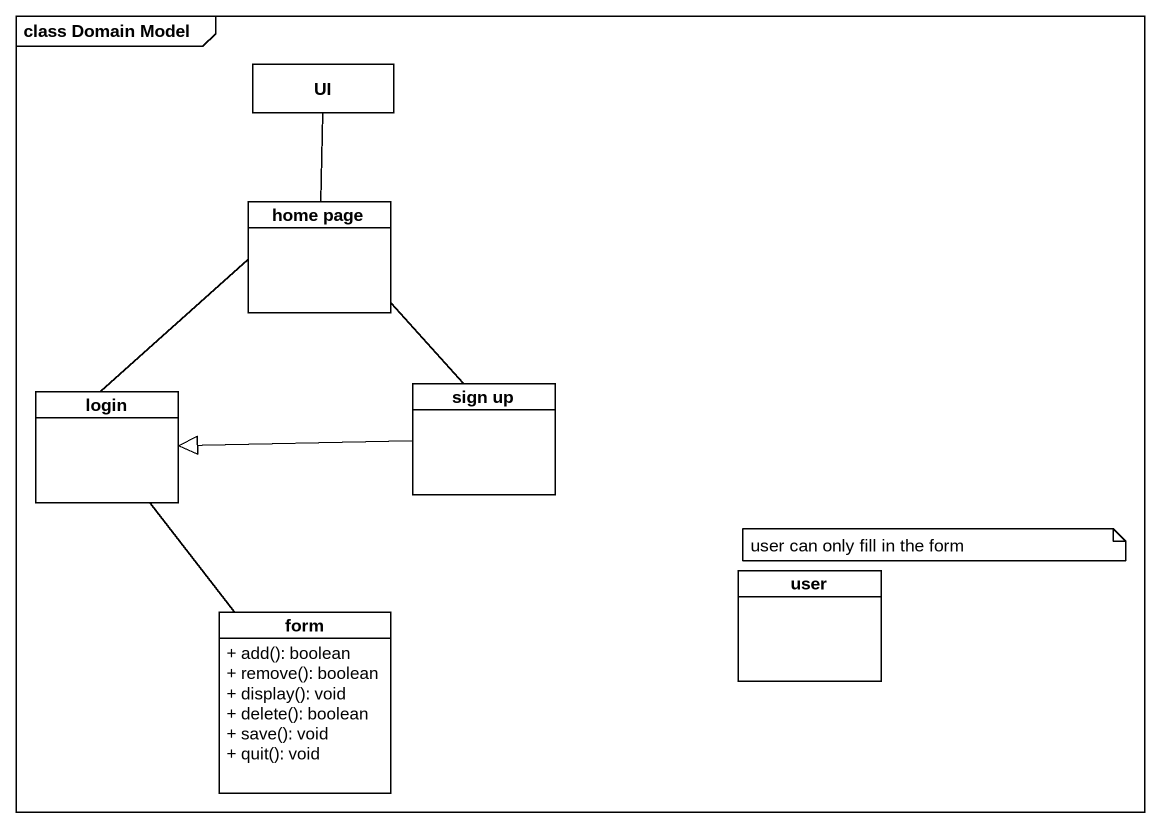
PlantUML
@startuml
mainframe class Domain Model
hide circle
hide empty members
skinparam classAttributeIconSize 0
class UI
class "home page" as home_page
class login
class "sign up" as sign_up
class user
class form {
  + add(): boolean
  + remove(): boolean
  + display(): void
  + delete(): boolean
  + save(): void
  + quit(): void
}
UI -- home_page
login -up- home_page
login -- form
sign_up -up- home_page
sign_up -left-|> login
note as N1
  user can only fill in the form
end note
@enduml
